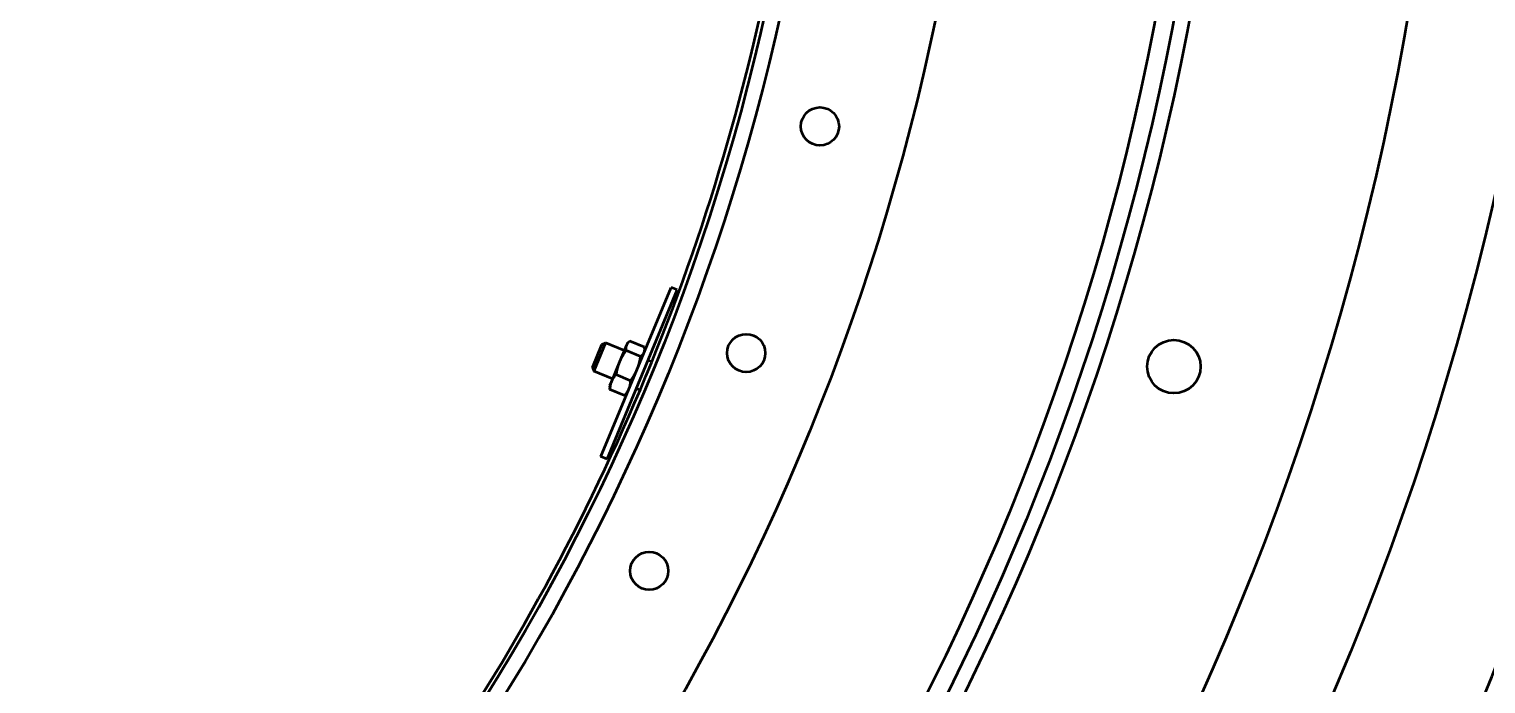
# Model space of a CAD drawing. Header units: inches. Extents: x 11 to 1621, y 11 to 1332.
# Drawn here: x 1270.3 to 1294.15, y 339.58 to 350.31 of the extents above; entities that cross this region are included whole.
import ezdxf

# ---------------------------------------------------------------- set-up
doc = ezdxf.new("R2010")
doc.units = ezdxf.units.IN
doc.header["$LTSCALE"] = 48
doc.header["$MEASUREMENT"] = 0
doc.layers.add('Visible (ANSI)', color=7, linetype='Continuous', lineweight=50)

msp = doc.modelspace()

# ---------------------------------------------------------------- linework, layer by layer
at = {"layer": 'Visible (ANSI)'}
for p, q in [((1279.66176, 343.309294), (1280.809811, 346.080933)), ((1279.762833, 343.267428), (1280.910883, 346.039067)), ((1280.910883, 346.039067), (1280.809811, 346.080933)), ((1280.090118, 345.161348), (1280.115252, 345.18438)), ((1280.375082, 345.102095), (1280.135893, 345.20117)), ((1279.523052, 344.770816), (1279.678277, 345.145562)), ((1279.738623, 345.171643), (1279.547281, 344.709703)), ((1279.678277, 345.145562), (1279.738623, 345.171643)), ((1280.042282, 345.045863), (1279.738623, 345.171643)), ((1280.079194, 345.134976), (1279.965343, 344.860115)), ((1280.311669, 344.949001), (1280.07248, 345.048077)), ((1280.090118, 345.161348), (1280.079194, 345.134976)), ((1280.379292, 345.041568), (1280.377805, 345.075627)), ((1279.523052, 344.770816), (1279.547281, 344.709703)), ((1279.85094, 344.583923), (1279.547281, 344.709703)), ((1279.965343, 344.860115), (1279.83276, 344.540032)), ((1280.493768, 344.858852), (1280.432529, 344.884218)), ((1279.83276, 344.540032), (1279.803105, 344.468438)), ((1279.803105, 344.468438), (1279.804592, 344.43438)), ((1280.14738, 344.552372), (1279.908191, 344.651448)), ((1280.046504, 344.308836), (1279.807315, 344.407912)), ((1280.092279, 344.348658), (1280.067145, 344.325627)), ((1280.302426, 344.396912), (1280.241187, 344.422278)), ((1279.762833, 343.267428), (1279.66176, 343.309294))]:
    msp.add_line(p, q, dxfattribs=at)
for centre, radius in [((1247.196979, 358.380235), 48.3125), ((1247.196979, 358.380235), 46.34375), ((1247.196979, 358.380235), 42.829288), ((1247.196979, 358.380235), 42.579288), ((1247.196979, 358.380235), 42.279288), ((1247.196979, 358.380235), 38.75), ((1247.196979, 358.380235), 36.25), ((1247.196979, 358.380235), 36), ((1283.248069, 348.720374), 0.3125), ((1282.040847, 345.004927), 0.3125), ((1289.043466, 344.783487), 0.4375), ((1280.451869, 341.436022), 0.3125)]:
    msp.add_circle(centre, radius, dxfattribs=at)
for radius, start, end in [(50.625, 330.4164882, 354.5628914), (35.9375, 325.33, 349.67)]:
    msp.add_arc((1247.196979, 358.380235), radius, start, end, dxfattribs=at)
for points, weights in [([(1280.135893, 345.20117), (1280.093909, 345.170501), (1280.079194, 345.134976)], [1, 1.0379548493, 1]), ([(1280.07248, 345.048077), (1280.003466, 344.952153), (1279.965343, 344.860115)], [1, 1.0379548493, 1]), ([(1280.079194, 345.134976), (1280.064479, 345.09945), (1280.07248, 345.048077)], [1, 1.0379548493, 1]), ([(1280.254517, 344.740335), (1280.29264, 344.832373), (1280.311669, 344.949001)], [1, 1.0379548493, 1]), ([(1280.311669, 344.949001), (1280.353653, 344.97967), (1280.368368, 345.015196)], [1, 1.0379548493, 1]), ([(1280.368368, 345.015196), (1280.383083, 345.050721), (1280.375082, 345.102095)], [1, 1.0379548493, 1]), ([(1279.965343, 344.860115), (1279.927219, 344.768076), (1279.908191, 344.651448)], [1, 1.0379548493, 1]), ([(1280.14738, 344.552372), (1280.216394, 344.648297), (1280.254517, 344.740335)], [1, 1.0379548493, 1]), ([(1279.83276, 344.540032), (1279.809352, 344.483519), (1279.807315, 344.407912)], [1, 1.0379548493, 1]), ([(1279.908191, 344.651448), (1279.856168, 344.596545), (1279.83276, 344.540032)], [1, 1.0379548493, 1]), ([(1280.121934, 344.420252), (1280.145343, 344.476765), (1280.14738, 344.552372)], [1, 1.0379548493, 1]), ([(1279.807315, 344.407912), (1279.805137, 344.421893), (1279.804592, 344.43438)], [1, 1.01005189042, 1.01477953359]), ([(1280.046504, 344.308836), (1280.098526, 344.363739), (1280.121934, 344.420252)], [1, 1.0379548493, 1]), ([(1280.067145, 344.325627), (1280.05793, 344.317183), (1280.046504, 344.308836)], [1.01477953359, 1.01005189042, 1])]:
    msp.add_rational_spline(points, weights, degree=2, dxfattribs=at)

doc.saveas('drawing.dxf')
